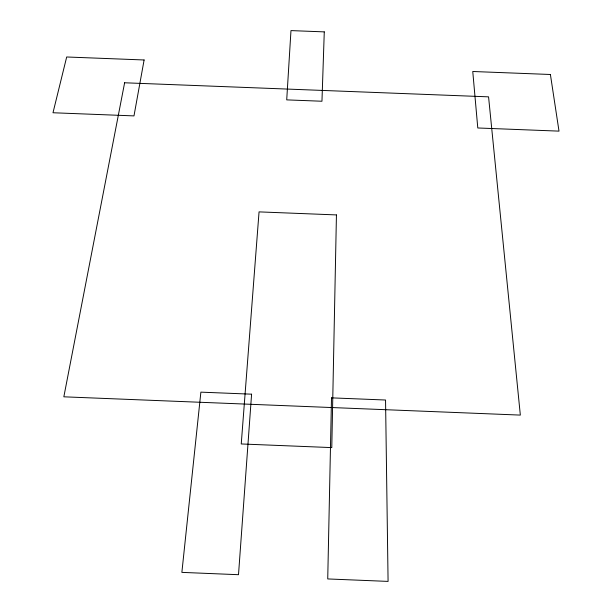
<?xml version="1.0" encoding="UTF-8"?>
<svg xmlns="http://www.w3.org/2000/svg" width="612" height="612" viewBox="0 0 612 612"><rect width="100%" height="100%" fill="white"/><g stroke="black" fill="none" stroke-linecap="round" stroke-linejoin="round"><path stroke-width="0.92" d="M331.505 397.861L327.734 578.937L388.084 581.4L385.552 400.019L331.505 397.861M336.439 214.919L331.781 447.602L241.243 443.96L259.052 211.882L336.439 214.919M324.276 31.878L321.958 101.24L286.714 99.878L290.975 30.6L324.276 31.878M251.593 394.182L238.504 574.699L181.871 572.381L200.881 392.147L251.593 394.182M144.111 59.976L133.982 115.898L52.992 112.753L66.685 56.985L144.111 59.976M124.619 82.781L63.839 396.813L520.338 415.097L488.567 96.849L124.619 82.781M550.402 74.488L472.762 71.497L477.788 127.977L559.008 131.129L550.402 74.488"/></g></svg>
